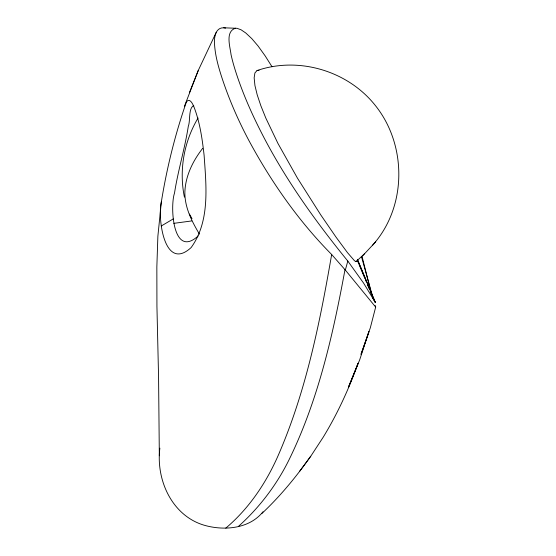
<?xml version="1.0" encoding="UTF-8"?>
<svg xmlns="http://www.w3.org/2000/svg" width="556" height="556" viewBox="0 0 556 556"><rect width="100%" height="100%" fill="white"/><g stroke="black" fill="none" stroke-linecap="round" stroke-linejoin="round"><path stroke-width="0.83" d="M161.379 201.703C157.438 217.695 164.117 272.412 191.139 247.559C210.189 221.219 206.227 186.197 204.121 155.458C202.315 139.347 200.035 123.084 194.322 107.836C193.134 104.792 190.041 97.23 186.489 101.762C175.216 134.065 166.835 167.898 161.379 201.703L157.876 236.244L156.848 266.88L156.931 306.377L158.578 377.496L159.329 455.76M159.871 448.157C155.84 479.619 171.748 515.412 203.823 525.114C223.561 530.973 249.324 529.062 262.995 511.77M272.016 66.748L265.17 55.906L258.109 46.044L251.812 38.642L245.759 32.978L241.116 29.822L237.044 28.307L223.707 27.8C214.887 27.425 213.921 38.802 214.602 45.168C215.36 55.753 218.188 66.046 221.392 76.116C228.572 98.28 237.857 119.735 248.782 140.307C271.12 181.784 298.447 220.975 331.661 254.495C319.853 322.786 306.043 391.549 278.236 455.371C266.143 482.949 248.921 508.643 225.778 528.137M345.005 269.611C333.12 334.059 318.567 398.895 289.822 458.179C277.354 484.012 259.763 507.308 238.399 526.435M299.489 471.46L310.741 456.267L323.182 437.238C337.422 413.879 348.883 388.998 358.078 363.249L348.327 387.518L359.676 359.878L368.948 331.571L361.004 354.374L370.324 327.811L375.717 306.912L375.147 305.494M375.488 306.87L345.332 270.056L347.813 261.07C314.112 219.696 282.907 175.967 259.103 128.068C251.02 111.895 243.771 95.284 237.878 78.188C235.223 70.452 232.797 62.619 231.046 54.627C230.108 46.683 225.02 31.393 235.612 28.189M356.486 261.007L355.666 261.529L354.374 260.618L347.486 252.653L336.137 237.287L320.875 215.082L297.46 178.163L277.979 143.49L265.837 118.122L260.861 105.765L257.199 94.812L254.947 85.575L254.148 77.833L254.912 72.94L257.025 70.549C298.767 56.225 347.736 70.807 375.203 105.32C407.256 145.095 407.006 207.256 372.423 245.384M184.37 106.46L198.284 70.41L216.27 32.248M189.36 92.741L198.284 70.41M198.075 118.004C183.98 141.523 178.872 170.233 184.411 197.13M202.697 148.327C192.904 160.837 185.461 175.898 184.877 192.015C184.571 207.242 191.848 221.455 199.472 234.173M310.741 456.267L309.671 457.699C295.451 477.778 279.647 496.814 261.688 513.674M198.228 235.89C172.659 259.353 169.941 206.047 174.508 193.127C177.962 170.622 184.821 148.799 188.303 126.295C190.506 121.006 188.22 108.1 193.78 105.508M356.083 261.605L364.382 253.877M362.575 255.864L375.689 241.853M161.254 226.014L173.243 218.911M257.025 70.549L259.068 70.327M173.806 223.345L191.75 220.934M223.707 27.8L225.66 28.064M331.661 254.495L345.332 270.056M347.813 261.07L363.582 283.094L375.293 302.353L357.584 259.86M189.429 214.039L192.022 218.723M373.903 300.052L375.272 302.367L357.515 259.749M373.535 299.35L373.34 298.871M357.703 261.257L358.696 263.648M359.002 264.385L364.854 278.452M365.452 279.883L366.091 281.433M367.349 284.443L369.226 288.953M370.164 291.219L372.061 295.778M372.694 297.3L373.646 299.58M373.132 298.28L372.798 297.251M372.555 296.48L361.608 257.101M362.039 256.427L371.026 292.15M371.248 293.123L371.471 294.068"/></g></svg>
